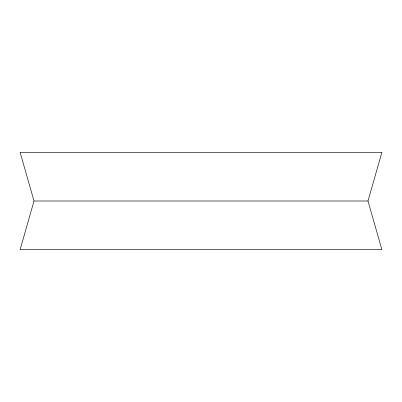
<?xml version="1.0" encoding="UTF-8"?>
<svg xmlns="http://www.w3.org/2000/svg" width="402" height="402" viewBox="0 0 402 402"><rect width="100%" height="100%" fill="white"/><g stroke="black" fill="none" stroke-linecap="round" stroke-linejoin="round"><path stroke-width="0.6" d="M34.014 201L20.1 249.702L381.9 249.702L367.986 201L381.9 152.298L20.1 152.298L34.014 201L367.986 201"/></g></svg>
